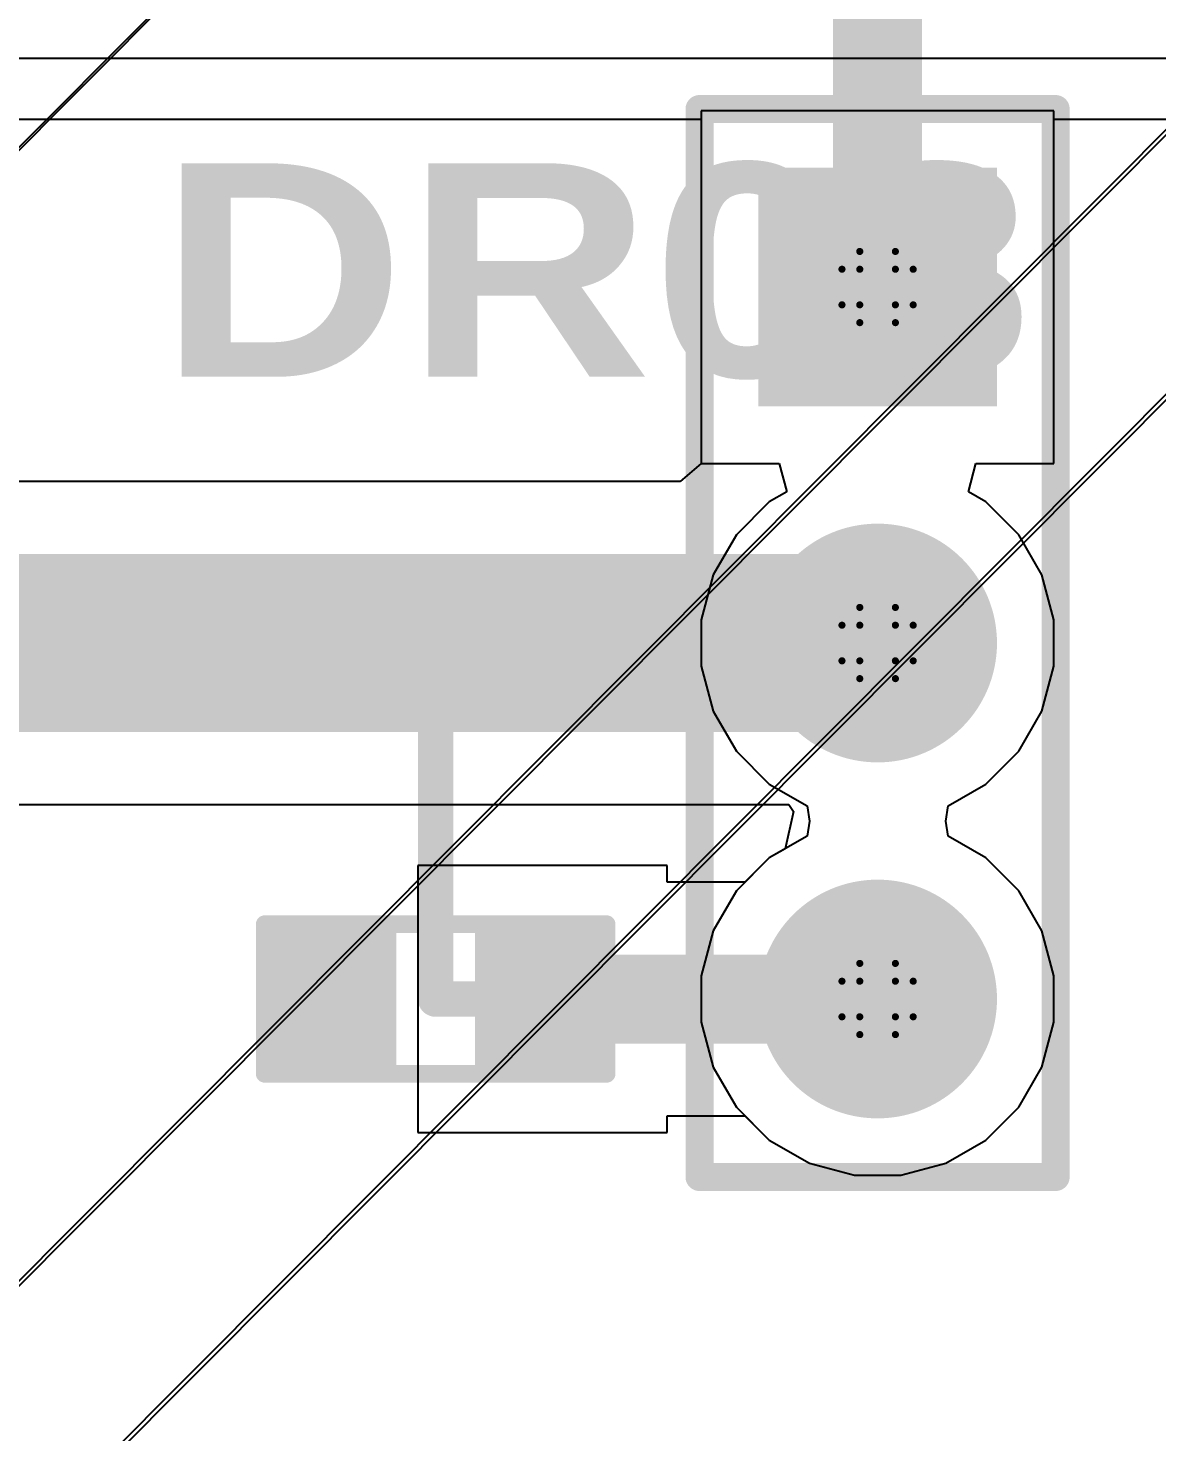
# Model space of a CAD drawing. Header units: inches. Extents: x 0 to 213, y 0 to 212.
# Drawn here: x 2.3858 to 2.7028, y 1.2032 to 1.5976 of the extents above; entities that cross this region are included whole.
import ezdxf

# ---------------------------------------------------------------- set-up
doc = ezdxf.new("R2010")
doc.units = ezdxf.units.IN
doc.header["$MEASUREMENT"] = 0
for name, color, linetype in [('Bottom Layer', 5, 'Continuous'), ('Bottom Overlay', 54, 'Continuous'), ('Bottom Paste', 16, 'Continuous'), ('Bottom Solder', 6, 'Continuous'), ('Drill Drawing', 1, 'Continuous'), ('Multi-Layer', 9, 'Continuous'), ('Pad Holes', 156, 'Continuous'), ('Top Layer', 1, 'Continuous'), ('Top Overlay', 2, 'Continuous'), ('Top Solder', 216, 'Continuous')]:
    doc.layers.add(name, color=color, linetype=linetype)
doc.styles.add('Arial Black_Bold', font='', dxfattribs={"height": 0.2})
doc.styles.get('Arial Black_Bold').set_extended_font_data('Arial Black', bold=True)

# ---------------------------------------------------------------- blocks, each defined once
blk = doc.blocks.new('R___0603_B_5')
at = {"layer": 'Bottom Layer'}
for points in [[(-0.045, -0.0175), (-0.045, 0.0175), (-0.015, 0.0175), (-0.015, -0.0175)], [(0.015, -0.0175), (0.015, 0.0175), (0.045, 0.0175), (0.045, -0.0175)]]:
    blk.add_hatch(color=5, dxfattribs=at).paths.add_polyline_path(points)
at = {"layer": 'Bottom Paste'}
for points in [[(-0.045, -0.0175), (-0.045, 0.0175), (-0.015, 0.0175), (-0.015, -0.0175)], [(0.015, -0.0175), (0.015, 0.0175), (0.045, 0.0175), (0.045, -0.0175)]]:
    blk.add_hatch(color=16, dxfattribs=at).paths.add_polyline_path(points)
at = {"layer": 'Bottom Solder'}
for points in [[(-0.049, -0.0215), (-0.049, 0.0215), (-0.011, 0.0215), (-0.011, -0.0215)], [(0.011, -0.0215), (0.011, 0.0215), (0.049, 0.0215), (0.049, -0.0215)]]:
    blk.add_hatch(color=6, dxfattribs=at).paths.add_polyline_path(points)
at = {"layer": 'Bottom Overlay'}
for points in [[(0.048, 0.021, 0.005, 0.005, 0), (-0.048, 0.021, 0.005, 0.005, 0)], [(-0.048, 0.021, 0.005, 0.005, 0), (-0.048, -0.021, 0.005, 0.005, 0)], [(0.048, 0.021, 0.005, 0.005, 0), (0.048, -0.021, 0.005, 0.005, 0)], [(0.048, -0.021, 0.005, 0.005, 0), (-0.048, -0.021, 0.005, 0.005, 0)]]:
    blk.add_lwpolyline(points, format="xyseb", dxfattribs=at)
for points in [[(-0.04925, 0.021, 0.0025, 0.0025, 1), (-0.04675, 0.021, 0.0025, 0.0025, 1)], [(-0.04925, 0.021, 0.0025, 0.0025, 1), (-0.04675, 0.021, 0.0025, 0.0025, 1)], [(0.04675, 0.021, 0.0025, 0.0025, 1), (0.04925, 0.021, 0.0025, 0.0025, 1)], [(0.04675, 0.021, 0.0025, 0.0025, 1), (0.04925, 0.021, 0.0025, 0.0025, 1)], [(-0.04925, -0.021, 0.0025, 0.0025, 1), (-0.04675, -0.021, 0.0025, 0.0025, 1)], [(-0.04925, -0.021, 0.0025, 0.0025, 1), (-0.04675, -0.021, 0.0025, 0.0025, 1)], [(0.04675, -0.021, 0.0025, 0.0025, 1), (0.04925, -0.021, 0.0025, 0.0025, 1)], [(0.04675, -0.021, 0.0025, 0.0025, 1), (0.04925, -0.021, 0.0025, 0.0025, 1)]]:
    blk.add_lwpolyline(points, format="xyseb", close=True, dxfattribs=at)
blk = doc.blocks.new('HDR1X3__17')
at = {"layer": 'Bottom Layer'}
blk.add_hatch(color=5, dxfattribs=at).paths.add_polyline_path([(-0.02953, 0.02953), (0.02953, 0.02953), (0.02953, -0.02953), (-0.02953, -0.02953)])
h = blk.add_hatch(color=5, dxfattribs=at)
edge = h.paths.add_edge_path()
edge.add_arc((0.1, 0), 0.02953, 0, 360)
h = blk.add_hatch(color=5, dxfattribs=at)
edge = h.paths.add_edge_path()
edge.add_arc((0.2, 0), 0.02953, 0, 360)
at = {"layer": 'Bottom Solder'}
blk.add_hatch(color=6, dxfattribs=at).paths.add_polyline_path([(-0.03353, 0.03353), (0.03353, 0.03353), (0.03353, -0.03353), (-0.03353, -0.03353)])
h = blk.add_hatch(color=6, dxfattribs=at)
edge = h.paths.add_edge_path()
edge.add_arc((0.1, 0), 0.03353, 0, 360)
h = blk.add_hatch(color=6, dxfattribs=at)
edge = h.paths.add_edge_path()
edge.add_arc((0.2, 0), 0.03353, 0, 360)
at = {"layer": 'Multi-Layer'}
blk.add_hatch(color=9, dxfattribs=at).paths.add_polyline_path([(-0.02953, 0.02953), (0.02953, 0.02953), (0.02953, -0.02953), (-0.02953, -0.02953)])
h = blk.add_hatch(color=9, dxfattribs=at)
edge = h.paths.add_edge_path()
edge.add_arc((0.1, 0), 0.02953, 0, 360)
h = blk.add_hatch(color=9, dxfattribs=at)
edge = h.paths.add_edge_path()
edge.add_arc((0.2, 0), 0.02953, 0, 360)
at = {"layer": 'Pad Holes'}
h = blk.add_hatch(color=7, dxfattribs=at)
edge = h.paths.add_edge_path()
edge.add_arc((0, 0), 0.01772, 0, 360)
h = blk.add_hatch(color=7, dxfattribs=at)
edge = h.paths.add_edge_path()
edge.add_arc((0.1, 0), 0.01772, 0, 360)
h = blk.add_hatch(color=7, dxfattribs=at)
edge = h.paths.add_edge_path()
edge.add_arc((0.2, 0), 0.01772, 0, 360)
at = {"layer": 'Top Layer'}
blk.add_hatch(color=1, dxfattribs=at).paths.add_polyline_path([(-0.02953, 0.02953), (0.02953, 0.02953), (0.02953, -0.02953), (-0.02953, -0.02953)])
h = blk.add_hatch(color=1, dxfattribs=at)
edge = h.paths.add_edge_path()
edge.add_arc((0.1, 0), 0.02953, 0, 360)
h = blk.add_hatch(color=1, dxfattribs=at)
edge = h.paths.add_edge_path()
edge.add_arc((0.2, 0), 0.02953, 0, 360)
at = {"layer": 'Top Solder'}
blk.add_hatch(color=216, dxfattribs=at).paths.add_polyline_path([(-0.03353, 0.03353), (0.03353, 0.03353), (0.03353, -0.03353), (-0.03353, -0.03353)])
h = blk.add_hatch(color=216, dxfattribs=at)
edge = h.paths.add_edge_path()
edge.add_arc((0.1, 0), 0.03353, 0, 360)
h = blk.add_hatch(color=216, dxfattribs=at)
edge = h.paths.add_edge_path()
edge.add_arc((0.2, 0), 0.03353, 0, 360)
at = {"layer": 'Top Overlay'}
for points in [[(-0.05, -0.05, 0.00787, 0.00787, 0), (-0.05, 0.05, 0.00787, 0.00787, 0)], [(0.25, 0.05, 0.00787, 0.00787, 0), (-0.05, 0.05, 0.00787, 0.00787, 0)], [(0.25, -0.05, 0.00787, 0.00787, 0), (0.25, 0.05, 0.00787, 0.00787, 0)], [(0.25, -0.05, 0.00787, 0.00787, 0), (-0.05, -0.05, 0.00787, 0.00787, 0)]]:
    blk.add_lwpolyline(points, format="xyseb", dxfattribs=at)
for points in [[(-0.05197, 0.05, 0.00394, 0.00394, 1), (-0.04803, 0.05, 0.00394, 0.00394, 1)], [(-0.05197, 0.05, 0.00394, 0.00394, 1), (-0.04803, 0.05, 0.00394, 0.00394, 1)], [(0.24803, 0.05, 0.00394, 0.00394, 1), (0.25197, 0.05, 0.00394, 0.00394, 1)], [(0.24803, 0.05, 0.00394, 0.00394, 1), (0.25197, 0.05, 0.00394, 0.00394, 1)], [(-0.05197, -0.05, 0.00394, 0.00394, 1), (-0.04803, -0.05, 0.00394, 0.00394, 1)], [(-0.05197, -0.05, 0.00394, 0.00394, 1), (-0.04803, -0.05, 0.00394, 0.00394, 1)], [(0.24803, -0.05, 0.00394, 0.00394, 1), (0.25197, -0.05, 0.00394, 0.00394, 1)], [(0.24803, -0.05, 0.00394, 0.00394, 1), (0.25197, -0.05, 0.00394, 0.00394, 1)]]:
    blk.add_lwpolyline(points, format="xyseb", close=True, dxfattribs=at)
blk = doc.blocks.new('5050_LED_51')
at = {"layer": 'Top Solder'}
for p in [(0.0156, -0.09023), (-0.05874, -0.09026)]:
    blk.add_line(p, (-210.62109, -211.48777), dxfattribs=at)
blk = doc.blocks.new('5050_LED_52')
at = {"layer": 'Top Solder'}
for p in [(0.0156, -0.09023), (-0.05874, -0.09026)]:
    blk.add_line(p, (-210.22739, -211.09407), dxfattribs=at)
blk = doc.blocks.new('5050_LED_53')
at = {"layer": 'Top Solder'}
blk.add_line((-0.05874, -0.09026), (-210.62109, -211.09407), dxfattribs=at)
blk = doc.blocks.new('5050_LED_54')
at = {"layer": 'Top Solder'}
blk.add_line((-0.05874, -0.09026), (-210.22739, -210.70036), dxfattribs=at)

msp = doc.modelspace()

# ---------------------------------------------------------------- linework, layer by layer
at = {"layer": 'Bottom Layer'}
for p, q in [((1.96437, 1.58912), (2.7917, 1.58912)), ((2.67391, 1.57437), (2.57485, 1.57437)), ((2.57485, 1.57437), (2.57485, 1.47823)), ((2.67391, 1.47531), (2.67391, 1.57437)), ((2.57485, 1.47531), (2.56896, 1.47023)), ((2.57485, 1.47823), (2.57485, 1.47531)), ((2.64987, 1.46731), (2.65201, 1.47531)), ((2.65201, 1.47531), (2.67391, 1.47531)), ((2.56896, 1.47023), (2.29369, 1.47023)), ((2.65479, 1.46447), (2.64987, 1.46731)), ((2.66401, 1.45525), (2.65479, 1.46447)), ((2.67053, 1.44396), (2.66401, 1.45525)), ((2.67391, 1.43136), (2.67053, 1.44396)), ((2.67391, 1.41832), (2.67391, 1.43136)), ((2.67053, 1.40572), (2.67391, 1.41832)), ((2.66401, 1.39443), (2.67053, 1.40572)), ((2.65479, 1.38521), (2.66401, 1.39443)), ((2.64419, 1.37909), (2.65479, 1.38521)), ((2.29369, 1.37945), (2.59942, 1.37945)), ((2.60075, 1.37754), (2.59845, 1.36706)), ((2.59942, 1.37945), (2.60075, 1.37754)), ((2.6435, 1.37484), (2.64419, 1.37909)), ((2.64419, 1.37059), (2.6435, 1.37484)), ((2.65479, 1.36447), (2.64419, 1.37059)), ((2.59845, 1.36706), (2.59397, 1.36447)), ((2.56528, 1.36234), (2.49528, 1.36234)), ((2.49528, 1.36234), (2.49528, 1.28734)), ((2.56528, 1.35762), (2.56528, 1.36234)), ((2.59397, 1.36447), (2.58712, 1.35762)), ((2.66401, 1.35525), (2.65479, 1.36447)), ((2.58712, 1.35762), (2.56528, 1.35762)), ((2.67053, 1.34396), (2.66401, 1.35525)), ((2.67391, 1.33136), (2.67053, 1.34396)), ((2.67391, 1.31832), (2.67391, 1.33136)), ((2.67053, 1.30572), (2.67391, 1.31832)), ((2.66401, 1.29443), (2.67053, 1.30572)), ((2.65479, 1.28521), (2.66401, 1.29443)), ((2.56528, 1.28734), (2.56528, 1.29206)), ((2.56528, 1.29206), (2.58712, 1.29206)), ((2.58712, 1.29206), (2.59397, 1.28521)), ((2.49528, 1.28734), (2.56528, 1.28734)), ((2.59397, 1.28521), (2.60526, 1.27869)), ((2.6435, 1.27869), (2.65479, 1.28521)), ((2.60526, 1.27869), (2.61786, 1.27531)), ((2.6309, 1.27531), (2.6435, 1.27869)), ((2.61786, 1.27531), (2.6309, 1.27531))]:
    msp.add_line(p, q, dxfattribs=at)
for points in [[(2.29369, 1.42484, 0.05, 0.05, 0), (2.62438, 1.42484, 0.05, 0.05, 0)], [(2.53028, 1.32484, 0.025, 0.025, 0), (2.62438, 1.32484, 0.025, 0.025, 0)]]:
    msp.add_lwpolyline(points, format="xyseb", dxfattribs=at)
for points in [[(2.61188, 1.42484, 0.025, 0.025, 1), (2.63688, 1.42484, 0.025, 0.025, 1)], [(2.52403, 1.32484, 0.0125, 0.0125, 1), (2.53653, 1.32484, 0.0125, 0.0125, 1)], [(2.61813, 1.32484, 0.0125, 0.0125, 1), (2.63063, 1.32484, 0.0125, 0.0125, 1)]]:
    msp.add_lwpolyline(points, format="xyseb", close=True, dxfattribs=at)
at = {"layer": 'Drill Drawing'}
for points in [[(2.61938, 1.52984, 0.002, 0.002, 0), (2.61938, 1.53484, 0.002, 0.002, 0)], [(2.61938, 1.53484, 0.002, 0.002, 0), (2.62938, 1.53484, 0.002, 0.002, 0)], [(2.62938, 1.52984, 0.002, 0.002, 0), (2.62938, 1.53484, 0.002, 0.002, 0)], [(2.61438, 1.51984, 0.002, 0.002, 0), (2.61438, 1.52984, 0.002, 0.002, 0)], [(2.61438, 1.52984, 0.002, 0.002, 0), (2.61938, 1.52984, 0.002, 0.002, 0)], [(2.62938, 1.52984, 0.002, 0.002, 0), (2.63438, 1.52984, 0.002, 0.002, 0)], [(2.63438, 1.51984, 0.002, 0.002, 0), (2.63438, 1.52984, 0.002, 0.002, 0)], [(2.61438, 1.51984, 0.002, 0.002, 0), (2.61938, 1.51984, 0.002, 0.002, 0)], [(2.61938, 1.51484, 0.002, 0.002, 0), (2.61938, 1.51984, 0.002, 0.002, 0)], [(2.62938, 1.51984, 0.002, 0.002, 0), (2.63438, 1.51984, 0.002, 0.002, 0)], [(2.62938, 1.51484, 0.002, 0.002, 0), (2.62938, 1.51984, 0.002, 0.002, 0)], [(2.61938, 1.51484, 0.002, 0.002, 0), (2.62938, 1.51484, 0.002, 0.002, 0)], [(2.61938, 1.42984, 0.002, 0.002, 0), (2.61938, 1.43484, 0.002, 0.002, 0)], [(2.61938, 1.43484, 0.002, 0.002, 0), (2.62938, 1.43484, 0.002, 0.002, 0)], [(2.62938, 1.42984, 0.002, 0.002, 0), (2.62938, 1.43484, 0.002, 0.002, 0)], [(2.61438, 1.41984, 0.002, 0.002, 0), (2.61438, 1.42984, 0.002, 0.002, 0)], [(2.61438, 1.42984, 0.002, 0.002, 0), (2.61938, 1.42984, 0.002, 0.002, 0)], [(2.62938, 1.42984, 0.002, 0.002, 0), (2.63438, 1.42984, 0.002, 0.002, 0)], [(2.63438, 1.41984, 0.002, 0.002, 0), (2.63438, 1.42984, 0.002, 0.002, 0)], [(2.61438, 1.41984, 0.002, 0.002, 0), (2.61938, 1.41984, 0.002, 0.002, 0)], [(2.61938, 1.41484, 0.002, 0.002, 0), (2.61938, 1.41984, 0.002, 0.002, 0)], [(2.62938, 1.41984, 0.002, 0.002, 0), (2.63438, 1.41984, 0.002, 0.002, 0)], [(2.62938, 1.41484, 0.002, 0.002, 0), (2.62938, 1.41984, 0.002, 0.002, 0)], [(2.61938, 1.41484, 0.002, 0.002, 0), (2.62938, 1.41484, 0.002, 0.002, 0)], [(2.61938, 1.32984, 0.002, 0.002, 0), (2.61938, 1.33484, 0.002, 0.002, 0)], [(2.61938, 1.33484, 0.002, 0.002, 0), (2.62938, 1.33484, 0.002, 0.002, 0)], [(2.62938, 1.32984, 0.002, 0.002, 0), (2.62938, 1.33484, 0.002, 0.002, 0)], [(2.61438, 1.31984, 0.002, 0.002, 0), (2.61438, 1.32984, 0.002, 0.002, 0)], [(2.61438, 1.32984, 0.002, 0.002, 0), (2.61938, 1.32984, 0.002, 0.002, 0)], [(2.62938, 1.32984, 0.002, 0.002, 0), (2.63438, 1.32984, 0.002, 0.002, 0)], [(2.63438, 1.31984, 0.002, 0.002, 0), (2.63438, 1.32984, 0.002, 0.002, 0)], [(2.61438, 1.31984, 0.002, 0.002, 0), (2.61938, 1.31984, 0.002, 0.002, 0)], [(2.61938, 1.31484, 0.002, 0.002, 0), (2.61938, 1.31984, 0.002, 0.002, 0)], [(2.62938, 1.31984, 0.002, 0.002, 0), (2.63438, 1.31984, 0.002, 0.002, 0)], [(2.62938, 1.31484, 0.002, 0.002, 0), (2.62938, 1.31984, 0.002, 0.002, 0)], [(2.61938, 1.31484, 0.002, 0.002, 0), (2.62938, 1.31484, 0.002, 0.002, 0)]]:
    msp.add_lwpolyline(points, format="xyseb", dxfattribs=at)
for points in [[(2.61888, 1.53484, 0.001, 0.001, 1), (2.61988, 1.53484, 0.001, 0.001, 1)], [(2.61888, 1.53484, 0.001, 0.001, 1), (2.61988, 1.53484, 0.001, 0.001, 1)], [(2.62888, 1.53484, 0.001, 0.001, 1), (2.62988, 1.53484, 0.001, 0.001, 1)], [(2.62888, 1.53484, 0.001, 0.001, 1), (2.62988, 1.53484, 0.001, 0.001, 1)], [(2.61388, 1.52984, 0.001, 0.001, 1), (2.61488, 1.52984, 0.001, 0.001, 1)], [(2.61388, 1.52984, 0.001, 0.001, 1), (2.61488, 1.52984, 0.001, 0.001, 1)], [(2.61888, 1.52984, 0.001, 0.001, 1), (2.61988, 1.52984, 0.001, 0.001, 1)], [(2.61888, 1.52984, 0.001, 0.001, 1), (2.61988, 1.52984, 0.001, 0.001, 1)], [(2.62888, 1.52984, 0.001, 0.001, 1), (2.62988, 1.52984, 0.001, 0.001, 1)], [(2.62888, 1.52984, 0.001, 0.001, 1), (2.62988, 1.52984, 0.001, 0.001, 1)], [(2.63388, 1.52984, 0.001, 0.001, 1), (2.63488, 1.52984, 0.001, 0.001, 1)], [(2.63388, 1.52984, 0.001, 0.001, 1), (2.63488, 1.52984, 0.001, 0.001, 1)], [(2.61388, 1.51984, 0.001, 0.001, 1), (2.61488, 1.51984, 0.001, 0.001, 1)], [(2.61388, 1.51984, 0.001, 0.001, 1), (2.61488, 1.51984, 0.001, 0.001, 1)], [(2.61888, 1.51984, 0.001, 0.001, 1), (2.61988, 1.51984, 0.001, 0.001, 1)], [(2.61888, 1.51984, 0.001, 0.001, 1), (2.61988, 1.51984, 0.001, 0.001, 1)], [(2.62888, 1.51984, 0.001, 0.001, 1), (2.62988, 1.51984, 0.001, 0.001, 1)], [(2.62888, 1.51984, 0.001, 0.001, 1), (2.62988, 1.51984, 0.001, 0.001, 1)], [(2.63388, 1.51984, 0.001, 0.001, 1), (2.63488, 1.51984, 0.001, 0.001, 1)], [(2.63388, 1.51984, 0.001, 0.001, 1), (2.63488, 1.51984, 0.001, 0.001, 1)], [(2.61888, 1.51484, 0.001, 0.001, 1), (2.61988, 1.51484, 0.001, 0.001, 1)], [(2.61888, 1.51484, 0.001, 0.001, 1), (2.61988, 1.51484, 0.001, 0.001, 1)], [(2.62888, 1.51484, 0.001, 0.001, 1), (2.62988, 1.51484, 0.001, 0.001, 1)], [(2.62888, 1.51484, 0.001, 0.001, 1), (2.62988, 1.51484, 0.001, 0.001, 1)], [(2.61888, 1.43484, 0.001, 0.001, 1), (2.61988, 1.43484, 0.001, 0.001, 1)], [(2.61888, 1.43484, 0.001, 0.001, 1), (2.61988, 1.43484, 0.001, 0.001, 1)], [(2.62888, 1.43484, 0.001, 0.001, 1), (2.62988, 1.43484, 0.001, 0.001, 1)], [(2.62888, 1.43484, 0.001, 0.001, 1), (2.62988, 1.43484, 0.001, 0.001, 1)], [(2.61388, 1.42984, 0.001, 0.001, 1), (2.61488, 1.42984, 0.001, 0.001, 1)], [(2.61388, 1.42984, 0.001, 0.001, 1), (2.61488, 1.42984, 0.001, 0.001, 1)], [(2.61888, 1.42984, 0.001, 0.001, 1), (2.61988, 1.42984, 0.001, 0.001, 1)], [(2.61888, 1.42984, 0.001, 0.001, 1), (2.61988, 1.42984, 0.001, 0.001, 1)], [(2.62888, 1.42984, 0.001, 0.001, 1), (2.62988, 1.42984, 0.001, 0.001, 1)], [(2.62888, 1.42984, 0.001, 0.001, 1), (2.62988, 1.42984, 0.001, 0.001, 1)], [(2.63388, 1.42984, 0.001, 0.001, 1), (2.63488, 1.42984, 0.001, 0.001, 1)], [(2.63388, 1.42984, 0.001, 0.001, 1), (2.63488, 1.42984, 0.001, 0.001, 1)], [(2.61388, 1.41984, 0.001, 0.001, 1), (2.61488, 1.41984, 0.001, 0.001, 1)], [(2.61388, 1.41984, 0.001, 0.001, 1), (2.61488, 1.41984, 0.001, 0.001, 1)], [(2.61888, 1.41984, 0.001, 0.001, 1), (2.61988, 1.41984, 0.001, 0.001, 1)], [(2.61888, 1.41984, 0.001, 0.001, 1), (2.61988, 1.41984, 0.001, 0.001, 1)], [(2.62888, 1.41984, 0.001, 0.001, 1), (2.62988, 1.41984, 0.001, 0.001, 1)], [(2.62888, 1.41984, 0.001, 0.001, 1), (2.62988, 1.41984, 0.001, 0.001, 1)], [(2.63388, 1.41984, 0.001, 0.001, 1), (2.63488, 1.41984, 0.001, 0.001, 1)], [(2.63388, 1.41984, 0.001, 0.001, 1), (2.63488, 1.41984, 0.001, 0.001, 1)], [(2.61888, 1.41484, 0.001, 0.001, 1), (2.61988, 1.41484, 0.001, 0.001, 1)], [(2.61888, 1.41484, 0.001, 0.001, 1), (2.61988, 1.41484, 0.001, 0.001, 1)], [(2.62888, 1.41484, 0.001, 0.001, 1), (2.62988, 1.41484, 0.001, 0.001, 1)], [(2.62888, 1.41484, 0.001, 0.001, 1), (2.62988, 1.41484, 0.001, 0.001, 1)], [(2.61888, 1.33484, 0.001, 0.001, 1), (2.61988, 1.33484, 0.001, 0.001, 1)], [(2.61888, 1.33484, 0.001, 0.001, 1), (2.61988, 1.33484, 0.001, 0.001, 1)], [(2.62888, 1.33484, 0.001, 0.001, 1), (2.62988, 1.33484, 0.001, 0.001, 1)], [(2.62888, 1.33484, 0.001, 0.001, 1), (2.62988, 1.33484, 0.001, 0.001, 1)], [(2.61388, 1.32984, 0.001, 0.001, 1), (2.61488, 1.32984, 0.001, 0.001, 1)], [(2.61388, 1.32984, 0.001, 0.001, 1), (2.61488, 1.32984, 0.001, 0.001, 1)], [(2.61888, 1.32984, 0.001, 0.001, 1), (2.61988, 1.32984, 0.001, 0.001, 1)], [(2.61888, 1.32984, 0.001, 0.001, 1), (2.61988, 1.32984, 0.001, 0.001, 1)], [(2.62888, 1.32984, 0.001, 0.001, 1), (2.62988, 1.32984, 0.001, 0.001, 1)], [(2.62888, 1.32984, 0.001, 0.001, 1), (2.62988, 1.32984, 0.001, 0.001, 1)], [(2.63388, 1.32984, 0.001, 0.001, 1), (2.63488, 1.32984, 0.001, 0.001, 1)], [(2.63388, 1.32984, 0.001, 0.001, 1), (2.63488, 1.32984, 0.001, 0.001, 1)], [(2.61388, 1.31984, 0.001, 0.001, 1), (2.61488, 1.31984, 0.001, 0.001, 1)], [(2.61388, 1.31984, 0.001, 0.001, 1), (2.61488, 1.31984, 0.001, 0.001, 1)], [(2.61888, 1.31984, 0.001, 0.001, 1), (2.61988, 1.31984, 0.001, 0.001, 1)], [(2.61888, 1.31984, 0.001, 0.001, 1), (2.61988, 1.31984, 0.001, 0.001, 1)], [(2.62888, 1.31984, 0.001, 0.001, 1), (2.62988, 1.31984, 0.001, 0.001, 1)], [(2.62888, 1.31984, 0.001, 0.001, 1), (2.62988, 1.31984, 0.001, 0.001, 1)], [(2.63388, 1.31984, 0.001, 0.001, 1), (2.63488, 1.31984, 0.001, 0.001, 1)], [(2.63388, 1.31984, 0.001, 0.001, 1), (2.63488, 1.31984, 0.001, 0.001, 1)], [(2.61888, 1.31484, 0.001, 0.001, 1), (2.61988, 1.31484, 0.001, 0.001, 1)], [(2.61888, 1.31484, 0.001, 0.001, 1), (2.61988, 1.31484, 0.001, 0.001, 1)], [(2.62888, 1.31484, 0.001, 0.001, 1), (2.62988, 1.31484, 0.001, 0.001, 1)], [(2.62888, 1.31484, 0.001, 0.001, 1), (2.62988, 1.31484, 0.001, 0.001, 1)]]:
    msp.add_lwpolyline(points, format="xyseb", close=True, dxfattribs=at)
at = {"layer": 'Top Layer'}
for p, q in [((2.28425, 1.57202), (2.57485, 1.57202)), ((2.57485, 1.57202), (2.57485, 1.47531)), ((2.67391, 1.47531), (2.67391, 1.57202)), ((2.67391, 1.57202), (2.982, 1.57202)), ((2.57485, 1.47531), (2.59674, 1.47531)), ((2.59674, 1.47531), (2.59889, 1.46731)), ((2.64987, 1.46731), (2.65201, 1.47531)), ((2.65201, 1.47531), (2.67391, 1.47531)), ((2.59889, 1.46731), (2.59397, 1.46447)), ((2.65479, 1.46447), (2.64987, 1.46731)), ((2.59397, 1.46447), (2.58475, 1.45525)), ((2.66401, 1.45525), (2.65479, 1.46447)), ((2.58475, 1.45525), (2.57823, 1.44396)), ((2.67053, 1.44396), (2.66401, 1.45525)), ((2.57823, 1.44396), (2.57485, 1.43136)), ((2.67391, 1.43136), (2.67053, 1.44396)), ((2.57485, 1.43136), (2.57485, 1.41832)), ((2.67391, 1.41832), (2.67391, 1.43136)), ((2.57485, 1.41832), (2.57823, 1.40572)), ((2.67053, 1.40572), (2.67391, 1.41832)), ((2.57823, 1.40572), (2.58475, 1.39443)), ((2.66401, 1.39443), (2.67053, 1.40572)), ((2.58475, 1.39443), (2.59397, 1.38521)), ((2.65479, 1.38521), (2.66401, 1.39443)), ((2.59397, 1.38521), (2.60457, 1.37909)), ((2.64419, 1.37909), (2.65479, 1.38521)), ((2.60457, 1.37909), (2.60526, 1.37484)), ((2.6435, 1.37484), (2.64419, 1.37909)), ((2.60526, 1.37484), (2.60457, 1.37059)), ((2.64419, 1.37059), (2.6435, 1.37484)), ((2.60457, 1.37059), (2.59397, 1.36447)), ((2.65479, 1.36447), (2.64419, 1.37059)), ((2.59397, 1.36447), (2.58475, 1.35525)), ((2.66401, 1.35525), (2.65479, 1.36447)), ((2.58475, 1.35525), (2.57823, 1.34396)), ((2.67053, 1.34396), (2.66401, 1.35525)), ((2.57823, 1.34396), (2.57485, 1.33136)), ((2.67391, 1.33136), (2.67053, 1.34396)), ((2.57485, 1.33136), (2.57485, 1.31832)), ((2.67391, 1.31832), (2.67391, 1.33136)), ((2.57485, 1.31832), (2.57823, 1.30572)), ((2.67053, 1.30572), (2.67391, 1.31832)), ((2.57823, 1.30572), (2.58475, 1.29443)), ((2.66401, 1.29443), (2.67053, 1.30572)), ((2.58475, 1.29443), (2.59397, 1.28521)), ((2.65479, 1.28521), (2.66401, 1.29443)), ((2.59397, 1.28521), (2.60526, 1.27869)), ((2.6435, 1.27869), (2.65479, 1.28521)), ((2.60526, 1.27869), (2.61786, 1.27531)), ((2.6309, 1.27531), (2.6435, 1.27869)), ((2.61786, 1.27531), (2.6309, 1.27531))]:
    msp.add_line(p, q, dxfattribs=at)
msp.add_lwpolyline([(2.62438, 1.52484, 0.025, 0.025, 0), (2.62438, 1.74553, 0.025, 0.025, 0)], format="xyseb", dxfattribs=at)
msp.add_lwpolyline([(2.61813, 1.52484, 0.0125, 0.0125, 1), (2.63063, 1.52484, 0.0125, 0.0125, 1)], format="xyseb", close=True, dxfattribs=at)
at = {"layer": 'Top Overlay'}
for points in [[(2.50028, 1.42484, 0.01, 0.01, 0), (2.55623, 1.42484, 0.01, 0.01, 0)], [(2.50028, 1.32484, 0.01, 0.01, 0), (2.50028, 1.42484, 0.01, 0.01, 0)], [(2.50028, 1.32484, 0.01, 0.01, 0), (2.55623, 1.32484, 0.01, 0.01, 0)]]:
    msp.add_lwpolyline(points, format="xyseb", dxfattribs=at)
for points in [[(2.49778, 1.42484, 0.005, 0.005, 1), (2.50278, 1.42484, 0.005, 0.005, 1)], [(2.49778, 1.42484, 0.005, 0.005, 1), (2.50278, 1.42484, 0.005, 0.005, 1)], [(2.55373, 1.42484, 0.005, 0.005, 1), (2.55873, 1.42484, 0.005, 0.005, 1)], [(2.49778, 1.32484, 0.005, 0.005, 1), (2.50278, 1.32484, 0.005, 0.005, 1)], [(2.49778, 1.32484, 0.005, 0.005, 1), (2.50278, 1.32484, 0.005, 0.005, 1)], [(2.55373, 1.32484, 0.005, 0.005, 1), (2.55873, 1.32484, 0.005, 0.005, 1)]]:
    msp.add_lwpolyline(points, format="xyseb", close=True, dxfattribs=at)

# ---------------------------------------------------------------- block references
for name, p, rotation in [('5050_LED_51', (1.88228, 0.63705), 180), ('5050_LED_53', (1.88228, 1.03075), 180), ('5050_LED_52', (2.27598, 1.03075), 180), ('5050_LED_54', (2.27598, 1.42445), 180), ('HDR1X3__17', (2.62438, 1.52484), 270), ('R___0603_B_5', (2.50028, 1.32484), 180)]:
    msp.add_blockref(name, p, dxfattribs=dict(rotation=rotation))

# ---------------------------------------------------------------- texts
at = {"layer": 'Top Overlay', "style": 'Arial Black_Bold'}
msp.add_text('DR08', height=0.06, dxfattribs=at).set_placement((2.42249, 1.49963))

doc.saveas('drawing.dxf')
